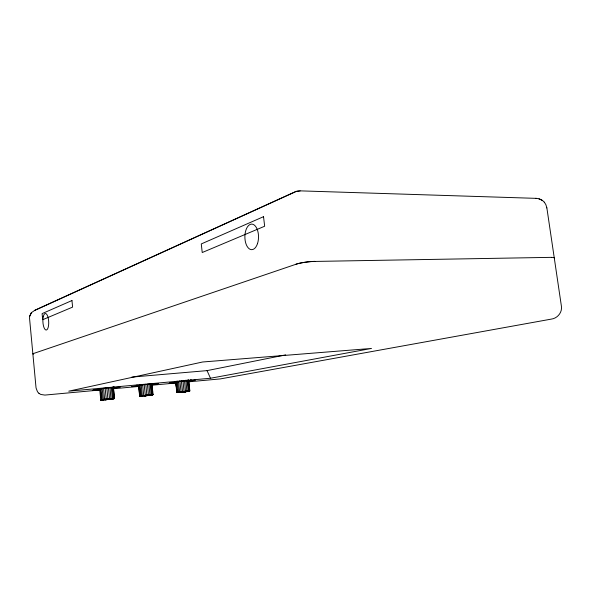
<?xml version="1.0" encoding="UTF-8"?>
<svg xmlns="http://www.w3.org/2000/svg" width="591" height="591" viewBox="0 0 591 591"><rect width="100%" height="100%" fill="white"/><g stroke="black" fill="none" stroke-linecap="round" stroke-linejoin="round"><path stroke-width="0.89" d="M99.68 388.826L100.766 399.944L110.968 398.844L109.978 387.504M108.973 399.294L100.706 399.782L111.086 398.43L114.373 398.541L108.929 399.435L114.491 398.216L113.295 386.448M175.608 381.513L176.827 392.476L179.73 392.431L184.111 392.003L183.018 381.328M104.267 399.856L112.342 398.637L111.315 387.4M188.108 391.449L184.096 392.04L189.844 390.836L188.662 380.043M142.586 384.63L143.731 395.482L146.908 395.327L145.778 384.253M100.825 399.893L114.469 398.393L111.788 399.073L113.095 398.511M113.243 398.652L112.364 387.341M138.53 385.339L139.631 395.963C144.891 396.192 147.558 395.711 153.047 394.441L151.931 383.832M139.631 395.963L153.047 394.441L150.21 395.29L144.226 395.623M113.221 386.529L114.41 398.275L112.888 398.918L113.937 398.378M176.591 388.745L176.775 392.321L187.037 390.998L189.733 391.146L188.485 379.998M189.659 390.814L188.174 391.316M152.906 394.507L152.153 395.002M108.441 387.644L109.542 398.585C98.076 401.511 112.622 398.519 113.915 398.548M176.332 381.306L177.596 392.476L185.552 391.855L184.555 381.173M111.943 398.681L110.451 399.243M113.154 388.398L120.217 387.083L104.821 388.257L92.794 390.208L98.076 390.001L98.52 388.353M152.7 384.704L158.528 383.574L144.064 384.675L131.786 386.625L136.558 386.462L137.016 384.852M29.639 316.34L31.404 312.669L34.935 310.238L295.988 191.506M147.41 395.615L151.2 394.685L150.092 383.862M184.111 392.003L188.211 391.057L187.037 380.05M142.808 395.933L148.474 395.083L147.373 384.091M152.655 394.906L151.953 394.854L151.06 383.803M189.556 391.116L188.861 391.397L187.931 380.006M114.388 398.452L113.694 398.785M31.404 312.624L29.639 316.303L29.557 318.394L36.051 387.955L37.514 391.818L39.043 393.392M146.908 395.327L149.951 394.795L148.836 383.958M178.497 381.882L179.686 392.128L186.911 391.39L185.862 380.139M101.054 400.129L114.373 398.541L111.078 398.607M150.21 395.29L147.418 395.512L148.925 395.386M113.915 398.622L113.066 387.327M34.943 310.282L295.382 191.735M182.597 392.18L181.097 392.291L189.076 391.013L177.005 392.409M295.98 191.44L300.206 190.93M182.619 392.21L185.574 391.515L181.156 392.358M105.811 399.775L109.498 398.984L101.275 399.789C100.182 400.159 105.257 399.863 104.622 399.139L103.528 388.191M113.08 398.689L108.958 399.398M102.878 399.841L100.891 400.07L107.348 399.479L105.686 399.413M140.015 384.992L141.397 396.014L139.757 395.904L138.649 385.266M131.786 377.102L207.042 370.623L285.675 354.873M144.359 395.977L148.43 395.165M296.741 191.233L299.401 190.937M210.485 378.247L371.495 348.439L202.61 361.995L68.763 391.168L210.485 378.247L207.042 370.623M112.238 398.726L105.759 399.708M145.874 395.822L152.079 394.766M189.135 381.35L195.252 380.212L181.659 381.239L169.166 383.19L175.549 382.887M182.567 392.077L188.145 391.198M151.51 394.744L152.382 394.611M151.503 394.914L153.025 394.611L139.69 396.125L140.547 395.948M177.551 392.306L178.652 392.35L177.226 381.151M188.004 391.53L188.987 391.316M102.967 399.967L100.766 399.944M145.837 395.689L144.3 395.911L145.859 395.793M178.534 392.291L181.119 392.025L179.797 380.789M110.539 399.028L111.935 398.851M141.183 384.815L142.291 395.497L143.79 395.608M144.152 384.438L145.32 395.423L151.133 394.832M100.027 390.001L44.916 395.076L40.816 394.47L38.954 393.34M112.888 388.812L139.528 386.359M151.466 385.258L176.266 382.968M188.211 381.867L220.362 378.905L551.226 319.125C557.343 318.431 562.373 312.506 561.42 306.293L546.86 207.869M149.833 395.024L151.03 394.921M178.445 392.254L179.73 392.431M112.342 398.637L107.902 398.932L106.786 387.814M186.911 391.39L188.041 391.286M136.558 386.462L139.491 386.211M98.076 390.001L100.396 389.809M184.111 391.907L185.596 391.781M103.078 400.026L101.778 399.76M177.596 392.476L178.578 392.527M142.409 395.793L139.808 396.243L140.702 396.236M139.904 395.977L140.592 396.11M175.786 381.431L176.953 392.254L177.699 392.594M104.659 399.309L106.314 399.331L105.117 387.999M106.24 399.117L107.902 398.932M113.827 398.696L114.218 398.637L113.45 398.415M551.455 257.351L314.922 261.429A13.578 1.987 -7.2 0 0 295.98 264.258L33.273 353.588A8.141 0.672 -5.6 0 0 33.672 354.061M147.41 395.276L148.954 395.253M109.549 398.755L111.042 398.755M300.198 190.863L535.874 198.347C539.088 198.473 542.198 199.765 544.318 202.218M112.408 398.489L113.369 398.563M152.788 394.847L151.68 383.795M535.867 198.288L536.31 198.325M539.014 198.842L542.146 200.29M177.145 392.616L177.662 392.424M101.541 399.981L100.13 388.715M140.569 396.147L139.151 385.147M102.339 399.848L100.958 388.56M103.447 399.693L102.117 388.383M544.311 202.159L545.87 204.656L546.867 207.929M190.804 379.392L191.735 380.973M113.974 386.677L114.706 388.191M182.56 391.774L181.334 380.604M176.007 383.352L176.399 386.95M151.791 383.914L152.626 391.855M138.804 385.376L139.166 388.908M139.446 391.56L139.808 395.098M99.968 388.93L100.145 390.74M100.418 393.458L100.78 397.078M295.973 264.192A13.578 1.987 -7.2 0 1 314.914 261.355M551.462 257.41A11.901 1.337 -8.6 0 1 554.277 257.979M71.962 300.546L42.094 313.622L42.67 319.716L72.604 307.113L71.962 300.546M263.527 216.683L201.272 243.935L202.233 252.527L264.665 226.235L263.527 216.683M43.261 316.746A8.281 2.896 87 0 0 45.795 329.977A8.281 2.896 87 0 0 48.329 318.579A8.281 2.896 87 0 0 43.261 316.746M257.491 243.655A12.788 6.826 -90 0 0 251.936 224.107A12.788 6.826 -90 0 0 245.679 242.901A12.788 6.826 -90 0 0 257.491 243.655"/></g></svg>
